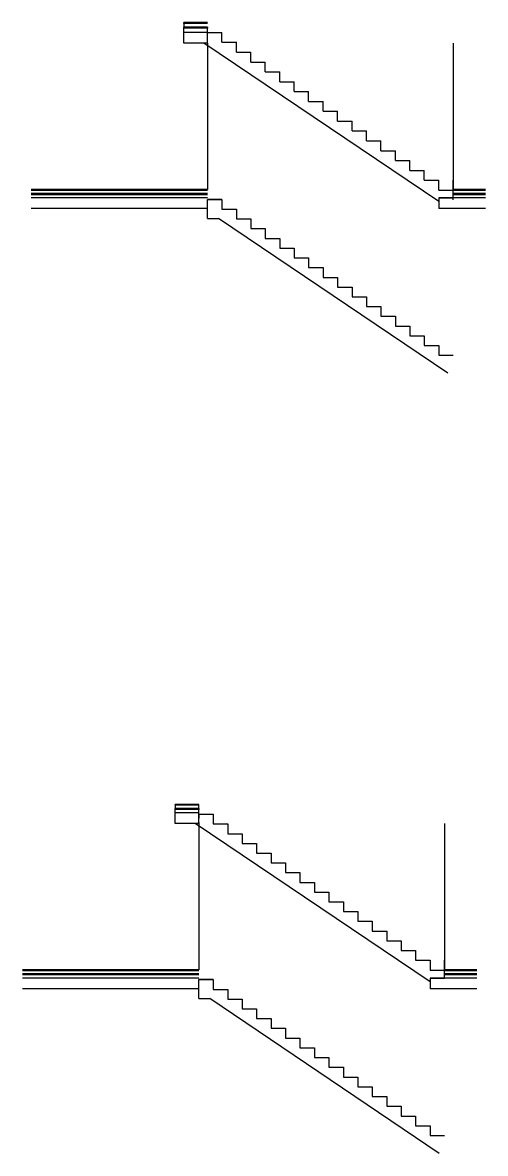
# Model space of a CAD drawing. Extents: x -4429 to 7335, y -4096 to 7109.
# Drawn here: x -4424 to -3560, y 2165 to 4277 of the extents above; entities that cross this region are included whole.
import ezdxf

# ---------------------------------------------------------------- set-up
doc = ezdxf.new("R2010")
doc.units = 0
doc.header["$LTSCALE"] = 2
for name, color, linetype, lineweight, true_color in [('Möbilierung ... Fußbodenbelag', 56, 'Continuous', 25, 0x808000), ('Rohbau ... Beton', 96, 'Continuous', 25, 0x008000), ('Rohbau ... Estrich', 253, 'Continuous', 25, 0xa0a0a4), ('Rohbau ... Treppe', 56, 'Continuous', 25, 0x808000), ('TGA ... KWL', 160, 'Continuous', 25, 0x0055ff)]:
    doc.layers.add(name, color=color, linetype=linetype, lineweight=lineweight, true_color=true_color)
for name, color, linetype, lineweight in [('Rohbau ... Estrichdämmung', 6, 'Continuous', 25), ('Rohbau ... Estrichtrittschalldämmung', 6, 'Continuous', 25), ('Rohbau ... Holhwand ... Hohlwand-Dämmung', 6, 'Continuous', 25)]:
    doc.layers.add(name, color=color, linetype=linetype, lineweight=lineweight)

msp = doc.modelspace()

# ---------------------------------------------------------------- linework, layer by layer
at = {"layer": 'Möbilierung ... Fußbodenbelag'}
for p, q in [((-4078.8, 4276.7), (-4122.9, 4276.7)), ((-4122.9, 4275.2), (-4122.9, 4276.7)), ((-4078.8, 3964.8), (-4407.8, 3964.8)), ((-3559.8, 3964.8), (-3619.8, 3964.8)), ((-4095, 2816.8), (-4139.1, 2816.8)), ((-4139.1, 2815.2), (-4139.1, 2816.8)), ((-4095, 2781.2), (-4095, 2816.8)), ((-4095, 2507.8), (-4424, 2507.8)), ((-3576, 2507.8), (-3636, 2507.8))]:
    msp.add_line(p, q, dxfattribs=at)
at = {"layer": 'Rohbau ... Beton'}
for p, q in [((-4078.8, 4258.3), (-4122.9, 4258.3)), ((-4122.9, 4238.3), (-4122.9, 4258.3)), ((-4078.8, 4238.3), (-4078.8, 4258.3)), ((-4078.8, 4238.3), (-4122.9, 4238.3)), ((-4078.8, 3949.3), (-4407.8, 3949.3)), ((-3559.8, 3949.3), (-3646.8, 3949.3)), ((-3646.8, 3949.3), (-3646.8, 3929.3)), ((-4078.8, 3929.3), (-4407.8, 3929.3)), ((-3559.8, 3929.3), (-3646.8, 3929.3)), ((-4095, 2801.2), (-4139.1, 2801.2)), ((-4139.1, 2781.2), (-4139.1, 2801.2)), ((-4095, 2781.2), (-4139.1, 2781.2)), ((-4095, 2783), (-4095, 2763)), ((-4095, 2492.2), (-4424, 2492.2)), ((-3576, 2492.2), (-3663, 2492.2)), ((-3663, 2492.2), (-3663, 2472.2)), ((-4095, 2472.2), (-4424, 2472.2)), ((-3576, 2472.2), (-3663, 2472.2))]:
    msp.add_line(p, q, dxfattribs=at)
at = {"layer": 'Rohbau ... Estrich'}
for p, q in [((-4078.8, 4275.2), (-4122.9, 4275.2)), ((-4122.9, 4275.2), (-4122.9, 4268.3)), ((-4078.8, 3963.3), (-4407.8, 3963.3)), ((-3559.8, 3963.3), (-3619.8, 3963.3)), ((-4095, 2815.2), (-4139.1, 2815.2)), ((-4139.1, 2815.2), (-4139.1, 2809.2)), ((-4095, 2797), (-4095, 2791)), ((-4095, 2506.2), (-4424, 2506.2)), ((-3576, 2506.2), (-3636, 2506.2))]:
    msp.add_line(p, q, dxfattribs=at)
at = {"layer": 'Rohbau ... Estrichdämmung'}
for p, q in [((-4078.8, 4266.3), (-4122.9, 4266.3)), ((-4122.9, 4258.3), (-4122.9, 4266.3)), ((-4078.8, 4258.3), (-4078.8, 4266.3)), ((-4078.8, 3955.3), (-4407.8, 3955.3)), ((-3559.8, 3955.3), (-3619.8, 3955.3)), ((-4095, 2807.2), (-4139.1, 2807.2)), ((-4139.1, 2801.2), (-4139.1, 2807.2)), ((-4095, 2801.2), (-4095, 2807.2)), ((-4095, 2498.2), (-4424, 2498.2)), ((-3576, 2498.2), (-3636, 2498.2))]:
    msp.add_line(p, q, dxfattribs=at)
at = {"layer": 'Rohbau ... Estrichtrittschalldämmung'}
for p, q in [((-4078.8, 4268.3), (-4122.9, 4268.3)), ((-4122.9, 4266.3), (-4122.9, 4268.3)), ((-4078.8, 4268.3), (-4078.8, 4266.3)), ((-4078.8, 3957.3), (-4407.8, 3957.3)), ((-3559.8, 3957.3), (-3619.8, 3957.3)), ((-4095, 2809.2), (-4139.1, 2809.2)), ((-4139.1, 2807.2), (-4139.1, 2809.2)), ((-4095, 2809.2), (-4095, 2807.2)), ((-4095, 2500.2), (-4424, 2500.2)), ((-3576, 2500.2), (-3636, 2500.2))]:
    msp.add_line(p, q, dxfattribs=at)
at = {"layer": 'Rohbau ... Holhwand ... Hohlwand-Dämmung'}
for p, q in [((-4078.8, 4268.3), (-4122.9, 4268.3)), ((-4122.9, 4266.3), (-4122.9, 4268.3)), ((-4078.8, 4268.3), (-4078.8, 4266.3)), ((-4078.8, 3957.3), (-4407.8, 3957.3)), ((-3559.8, 3957.3), (-3619.8, 3957.3)), ((-4095, 2809.2), (-4139.1, 2809.2)), ((-4139.1, 2807.2), (-4139.1, 2809.2)), ((-4095, 2809.2), (-4095, 2807.2)), ((-4095, 2500.2), (-4424, 2500.2)), ((-3576, 2500.2), (-3636, 2500.2))]:
    msp.add_line(p, q, dxfattribs=at)
at = {"layer": 'Rohbau ... Treppe'}
for p, q in [((-4078.8, 4258.3), (-4051.8, 4258.3)), ((-4051.8, 4239.9), (-4051.8, 4258.3)), ((-3646.8, 3942.7), (-4085.3, 4238.3)), ((-4051.8, 4239.9), (-4024.8, 4239.9)), ((-4024.8, 4221.5), (-4024.8, 4239.9)), ((-4024.8, 4221.5), (-3997.8, 4221.5)), ((-3997.8, 4203.1), (-3997.8, 4221.5)), ((-3997.8, 4203.1), (-3970.8, 4203.1)), ((-3970.8, 4184.7), (-3970.8, 4203.1)), ((-3970.8, 4184.7), (-3943.8, 4184.7)), ((-3943.8, 4166.3), (-3943.8, 4184.7)), ((-3943.8, 4166.3), (-3916.8, 4166.3)), ((-3916.8, 4147.9), (-3916.8, 4166.3)), ((-3916.8, 4147.9), (-3889.8, 4147.9)), ((-3889.8, 4129.5), (-3889.8, 4147.9)), ((-3889.8, 4129.5), (-3862.8, 4129.5)), ((-3862.8, 4111.1), (-3862.8, 4129.5)), ((-3862.8, 4111.1), (-3835.8, 4111.1)), ((-3835.8, 4092.7), (-3835.8, 4111.1)), ((-3835.8, 4092.7), (-3808.8, 4092.7)), ((-3808.8, 4074.3), (-3808.8, 4092.7)), ((-3808.8, 4074.3), (-3781.8, 4074.3)), ((-3781.8, 4055.9), (-3781.8, 4074.3)), ((-3781.8, 4055.9), (-3754.8, 4055.9)), ((-3754.8, 4037.5), (-3754.8, 4055.9)), ((-3754.8, 4037.5), (-3727.8, 4037.5)), ((-3727.8, 4019.1), (-3727.8, 4037.5)), ((-3727.8, 4019.1), (-3700.8, 4019.1)), ((-3700.8, 4000.7), (-3700.8, 4019.1)), ((-3700.8, 4000.7), (-3673.8, 4000.7)), ((-3673.8, 3982.3), (-3673.8, 4000.7)), ((-3673.8, 3982.3), (-3646.8, 3982.3)), ((-3646.8, 3963.9), (-3646.8, 3982.3)), ((-3619.8, 3949.3), (-3619.8, 3982.6)), ((-3646.8, 3963.9), (-3619.8, 3963.9)), ((-3646.8, 3949.3), (-3619.8, 3949.3)), ((-3619.8, 3945.5), (-3619.8, 3963.9)), ((-4078.8, 3946.6), (-4051.8, 3946.6)), ((-4078.8, 3911.1), (-4078.8, 3946.6)), ((-4051.8, 3946.6), (-4051.8, 3928.4)), ((-4051.8, 3928.4), (-4024.8, 3928.4)), ((-4024.8, 3928.4), (-4024.8, 3910.2)), ((-3646.8, 3942.7), (-3646.8, 3931.1)), ((-4078.8, 3911.1), (-4058.3, 3911.1)), ((-3629.6, 3622.1), (-4058.3, 3911.1)), ((-4024.8, 3910.2), (-3997.8, 3910.2)), ((-3997.8, 3910.2), (-3997.8, 3892)), ((-3997.8, 3892), (-3970.8, 3892)), ((-3970.8, 3892), (-3970.8, 3873.8)), ((-3970.8, 3873.8), (-3943.8, 3873.8)), ((-3943.8, 3873.8), (-3943.8, 3855.6)), ((-3943.8, 3855.6), (-3916.8, 3855.6)), ((-3916.8, 3855.6), (-3916.8, 3837.4)), ((-3916.8, 3837.4), (-3889.8, 3837.4)), ((-3889.8, 3837.4), (-3889.8, 3819.2)), ((-3889.8, 3819.2), (-3862.8, 3819.2)), ((-3862.8, 3819.2), (-3862.8, 3801)), ((-3862.8, 3801), (-3835.8, 3801)), ((-3835.8, 3801), (-3835.8, 3782.8)), ((-3835.8, 3782.8), (-3808.8, 3782.8)), ((-3808.8, 3782.8), (-3808.8, 3764.6)), ((-3808.8, 3764.6), (-3781.8, 3764.6)), ((-3781.8, 3764.6), (-3781.8, 3746.4)), ((-3781.8, 3746.4), (-3754.8, 3746.4)), ((-3754.8, 3746.4), (-3754.8, 3728.2)), ((-3754.8, 3728.2), (-3727.8, 3728.2)), ((-3727.8, 3728.2), (-3727.8, 3710)), ((-3727.8, 3710), (-3700.8, 3710)), ((-3700.8, 3710), (-3700.8, 3691.8)), ((-3700.8, 3691.8), (-3673.8, 3691.8)), ((-3673.8, 3691.8), (-3673.8, 3673.6)), ((-3673.8, 3673.6), (-3646.8, 3673.6)), ((-3646.8, 3673.6), (-3646.8, 3655.4)), ((-3646.8, 3655.4), (-3619.8, 3655.4)), ((-4095, 2798.5), (-4068, 2798.5)), ((-4068, 2798.5), (-4068, 2780.3)), ((-3663, 2485.6), (-4101.5, 2781.2)), ((-4068, 2780.3), (-4041, 2780.3)), ((-4041, 2780.3), (-4041, 2762.1)), ((-4041, 2762.1), (-4014, 2762.1)), ((-4014, 2762.1), (-4014, 2743.9)), ((-4014, 2743.9), (-3987, 2743.9)), ((-3987, 2743.9), (-3987, 2725.8)), ((-3987, 2725.8), (-3960, 2725.8)), ((-3960, 2725.8), (-3960, 2707.5)), ((-3960, 2707.5), (-3933, 2707.5)), ((-3933, 2707.5), (-3933, 2689.3)), ((-3933, 2689.3), (-3906, 2689.3)), ((-3906, 2689.3), (-3906, 2671.2)), ((-3906, 2671.2), (-3879, 2671.2)), ((-3879, 2671.2), (-3879, 2652.9)), ((-3879, 2652.9), (-3852, 2652.9)), ((-3852, 2652.9), (-3852, 2634.8)), ((-3852, 2634.8), (-3825, 2634.8)), ((-3825, 2634.8), (-3825, 2616.6)), ((-3825, 2616.6), (-3798, 2616.6)), ((-3798, 2616.6), (-3798, 2598.4)), ((-3798, 2598.4), (-3771, 2598.4)), ((-3771, 2598.4), (-3771, 2580.2)), ((-3771, 2580.2), (-3744, 2580.2)), ((-3744, 2580.2), (-3744, 2562)), ((-3744, 2562), (-3717, 2562)), ((-3717, 2562), (-3717, 2543.8)), ((-3717, 2543.8), (-3690, 2543.8)), ((-3690, 2543.8), (-3690, 2525.6)), ((-3690, 2525.6), (-3663, 2525.6)), ((-3663, 2525.6), (-3663, 2507.4)), ((-3636, 2492.2), (-3636, 2525.6)), ((-3663, 2507.4), (-3636, 2507.4)), ((-3663, 2492.2), (-3636, 2492.2)), ((-4095, 2489.6), (-4068, 2489.6)), ((-4095, 2454.1), (-4095, 2489.6)), ((-4068, 2489.6), (-4068, 2471.3)), ((-4068, 2471.3), (-4041, 2471.3)), ((-4041, 2471.3), (-4041, 2453.2)), ((-3663, 2485.6), (-3663, 2474)), ((-4095, 2454.1), (-4074.5, 2454.1)), ((-3645.8, 2165.1), (-4074.5, 2454.1)), ((-4041, 2453.2), (-4014, 2453.2)), ((-4014, 2453.2), (-4014, 2435)), ((-4014, 2435), (-3987, 2435)), ((-3987, 2435), (-3987, 2416.8)), ((-3987, 2416.8), (-3960, 2416.8)), ((-3960, 2416.8), (-3960, 2398.6)), ((-3960, 2398.6), (-3933, 2398.6)), ((-3933, 2398.6), (-3933, 2380.4)), ((-3933, 2380.4), (-3906, 2380.4)), ((-3906, 2380.4), (-3906, 2362.2)), ((-3906, 2362.2), (-3879, 2362.2)), ((-3879, 2362.2), (-3879, 2344)), ((-3879, 2344), (-3852, 2344)), ((-3852, 2344), (-3852, 2325.8)), ((-3852, 2325.8), (-3825, 2325.8)), ((-3825, 2325.8), (-3825, 2307.6)), ((-3825, 2307.6), (-3798, 2307.6)), ((-3798, 2307.6), (-3798, 2289.4)), ((-3798, 2289.4), (-3771, 2289.4)), ((-3771, 2289.4), (-3771, 2271.2)), ((-3771, 2271.2), (-3744, 2271.2)), ((-3744, 2271.2), (-3744, 2253)), ((-3744, 2253), (-3717, 2253)), ((-3717, 2253), (-3717, 2234.8)), ((-3717, 2234.8), (-3690, 2234.8)), ((-3690, 2234.8), (-3690, 2216.6)), ((-3690, 2216.6), (-3663, 2216.6)), ((-3663, 2216.6), (-3663, 2198.4)), ((-3663, 2198.4), (-3636, 2198.4))]:
    msp.add_line(p, q, dxfattribs=at)
at = {"layer": 'TGA ... KWL'}
for p, q in [((-4078.8, 4238.3), (-4078.8, 3964.8)), ((-3619.8, 4238.3), (-3619.8, 3964.8)), ((-4051.8, 3946.6), (-4078.8, 3946.6)), ((-4095, 2781.2), (-4095, 2507.8)), ((-3636, 2781.2), (-3636, 2507.8)), ((-4068, 2489.6), (-4095, 2489.6))]:
    msp.add_line(p, q, dxfattribs=at)

doc.saveas('drawing.dxf')
